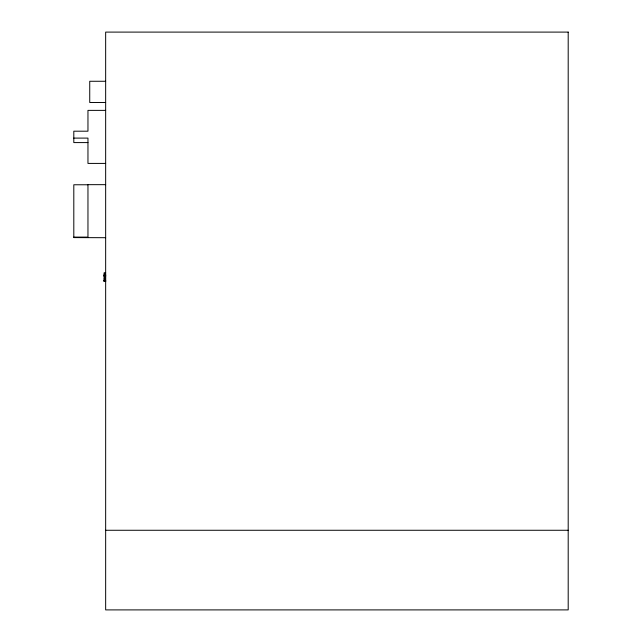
<?xml version="1.0" encoding="UTF-8"?>
<svg xmlns="http://www.w3.org/2000/svg" width="642" height="642" viewBox="0 0 642 642"><rect width="100%" height="100%" fill="white"/><g stroke="black" fill="none" stroke-linecap="round" stroke-linejoin="round"><path stroke-width="0.96" d="M105.657 81.269L89.736 81.269L89.736 102.503L105.657 102.503M105.657 110.376L87.962 110.376L87.962 131.193L73.806 131.193L73.806 142.588L87.962 142.588M73.806 138.102L87.962 138.102L87.962 163.413L105.657 163.413M105.657 184.663L87.962 184.663L87.962 237.107L73.806 237.107M87.962 184.768L73.806 184.768L73.806 237.596L105.657 237.7M105.657 272.69L104.156 272.69L104.156 281.357L105.657 281.34M104.156 273.974L105.657 273.974M104.156 274.904L105.657 274.904M104.156 275.033L105.657 275.033M104.156 275.177L105.657 275.177M104.156 275.418L105.657 275.418M104.156 275.723L105.657 275.723M104.156 276.108L105.657 276.108M104.156 276.566L105.657 276.566M104.156 278.877L105.657 278.877M104.156 278.941L105.657 278.941M104.156 279.936L105.657 279.936M104.156 280.361L105.657 280.361M104.156 280.714L105.657 280.714M104.156 280.907L105.657 280.907M104.156 280.955L105.657 280.955M104.156 281.1L105.657 281.1M104.156 281.196L105.657 281.196M105.657 530.268L568.194 530.268M568.194 32.1L105.657 32.1L105.657 609.9L568.194 609.9L568.194 32.1M105.657 277.039L104.156 277.039L105.657 277.095"/></g></svg>
